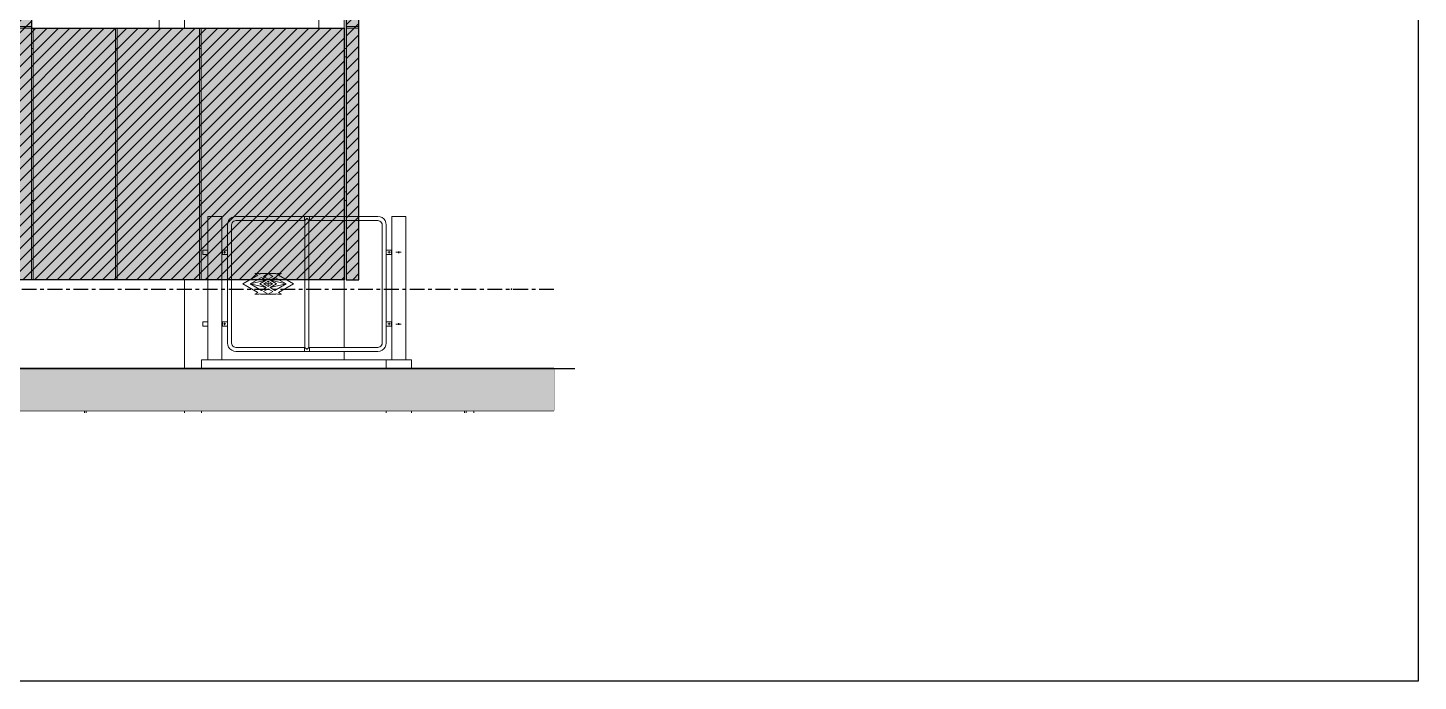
# Model space of a CAD drawing. Header units: millimetres. Extents: x 3774 to 718460, y -768339 to 192544.
# Drawn here: x 453875 to 470336, y -736064 to -728322 of the extents above; entities that cross this region are included whole.
import ezdxf
from ezdxf.xclip import XClip

# ---------------------------------------------------------------- set-up
doc = ezdxf.new("R2010")
doc.units = ezdxf.units.MM
doc.header["$XCLIPFRAME"] = 0
doc.set_wipeout_variables(frame=1)
for name, pattern in [('TA_GL_000.70000', [1.925, 0.7, -0.175, 0.175, -0.175, 0.7]), ('XKITLINE00', [0]), ('XKITLINE02', [4, 2, -2])]:
    doc.linetypes.add(name, pattern=pattern)
for name, color, linetype in [('000 - 0_SYM_DWG_GRIDLINE_MAIN_COLOR_251', 7, 'Continuous'), ('000 - CONCRETE_COL_HATCH_', 7, 'Continuous'), ('DIM', 7, 'Continuous')]:
    doc.layers.add(name, color=color, linetype=linetype)
doc.layers.add('Bolt', color=7, linetype='Continuous', lineweight=0)
doc.layers.add('Part', color=7, linetype='Continuous', lineweight=0)
doc.styles.add('TA', font='', dxfattribs={"height": 4.5})
doc.styles.get('TA').set_extended_font_data('Cordia New')

# ---------------------------------------------------------------- blocks, each defined once
blk = doc.blocks.new('W-1-PP19-ST-ENT2_20260406-084955_STANDARD_PAPER_BLOCK')
at = {"layer": 'DIM', "color": 7}
blk.add_lwpolyline([(775, 0), (0, 0), (0, 443.999987), (775, 443.999987)], close=True, dxfattribs=at)
blk = doc.blocks.new('*A13084190')
at = {"layer": 'Part', "color": 7, "linetype": 'XKITLINE00', "lineweight": 0}
for p, q in [((2331.369501, -167.653462), (2425.769547, -167.653462)), ((2331.369518, -168.988744), (2331.369518, -167.653462)), ((2425.769547, -167.653462), (2425.769547, -168.988744))]:
    blk.add_line(p, q, dxfattribs=at)
blk = doc.blocks.new('*A13094191')
at = {"layer": 'Part', "color": 7, "linetype": 'XKITLINE00', "lineweight": 0}
for p, q in [((2339.279433, -148.853462), (2339.439433, -148.853462)), ((2351.279433, -148.853462), (2351.439433, -148.853462)), ((2375.275963, -148.853462), (2375.435963, -148.853462)), ((2387.275963, -148.853462), (2387.435963, -148.853462)), ((2399.275963, -148.853462), (2399.435963, -148.853462)), ((2411.275963, -148.853462), (2411.439458, -148.853462)), ((2419.231458, -148.853462), (2419.391458, -148.853462)), ((2427.183408, -148.853462), (2427.329517, -148.853462)), ((2328.969526, -167.653462), (2328.969526, -156.373462)), ((2425.769503, -167.653462), (2425.769503, -156.373462)), ((2440.881526, -162.784662), (2440.881526, -156.373459)), ((2440.881526, -163.973462), (2440.881526, -163.173462))]:
    blk.add_line(p, q, dxfattribs=at)
blk = doc.blocks.new('*A13164198')
at = {"layer": 'Part', "color": 7, "linetype": 'XKITLINE00', "lineweight": 0}
for p, q in [((2441.089496, -60.373459), (2441.089496, -32.053459)), ((2441.089496, -32.053459), (2442.289496, -32.053459)), ((2442.289496, -32.053459), (2442.289496, -60.373459)), ((2442.289496, -60.373459), (2441.089496, -60.373459)), ((2441.089496, -84.373459), (2441.089496, -60.533459)), ((2441.089496, -60.533459), (2442.289496, -60.533459)), ((2442.289496, -60.533459), (2442.289496, -84.373459)), ((2442.289496, -84.373459), (2441.089496, -84.373459)), ((2441.089496, -108.373459), (2441.089496, -84.533459)), ((2441.089496, -84.533459), (2442.289496, -84.533459)), ((2442.289496, -84.533459), (2442.289496, -108.373459)), ((2442.289496, -108.373459), (2441.089496, -108.373459)), ((2441.089496, -132.373459), (2441.089496, -108.533459)), ((2441.089496, -108.533459), (2442.289496, -108.533459)), ((2442.289496, -108.533459), (2442.289496, -132.373459)), ((2442.289496, -132.373459), (2441.089496, -132.373459)), ((2441.089496, -150.373462), (2441.089496, -132.533459)), ((2441.089496, -132.533459), (2442.289496, -132.533459)), ((2442.289496, -150.373462), (2442.289496, -132.533459)), ((2441.089496, -156.373459), (2441.089496, -150.762262)), ((2442.289496, -156.373459), (2442.289496, -150.762262)), ((2442.289496, -156.373459), (2441.089496, -156.373459))]:
    blk.add_line(p, q, dxfattribs=at)
blk = doc.blocks.new('*A13194201')
at = {"layer": 'Part', "color": 7, "linetype": 'XKITLINE00', "lineweight": 0}
for p, q in [((2411.275963, -32.053462), (2399.435963, -32.053462)), ((2399.435963, -32.053462), (2399.435963, -60.373462)), ((2411.275963, -32.053462), (2411.275963, -60.373462)), ((2411.275963, -60.373462), (2399.435963, -60.373462)), ((2411.275963, -60.533462), (2399.435963, -60.533462)), ((2399.435963, -60.533462), (2399.435963, -84.373462)), ((2411.275963, -60.533462), (2411.275963, -84.373462)), ((2411.275963, -84.373462), (2399.435963, -84.373462)), ((2411.275963, -84.533462), (2399.435963, -84.533462)), ((2399.435963, -84.533462), (2399.435963, -108.373462)), ((2411.275963, -84.533462), (2411.275963, -108.373462)), ((2411.275963, -108.373462), (2399.435963, -108.373462)), ((2411.275963, -108.533462), (2399.435963, -108.533462)), ((2399.435963, -108.533462), (2399.435963, -132.373462)), ((2411.275963, -108.533462), (2411.275963, -132.373462)), ((2411.275963, -132.373462), (2399.435963, -132.373462)), ((2411.275963, -132.533462), (2399.435963, -132.533462)), ((2399.435963, -132.533462), (2399.435963, -156.373462)), ((2411.275963, -132.533462), (2411.275963, -156.373462)), ((2411.275963, -156.373462), (2399.435963, -156.373462))]:
    blk.add_line(p, q, dxfattribs=at)
blk = doc.blocks.new('*A17024584')
at = {"layer": 'Part', "color": 7, "linetype": 'XKITLINE00', "lineweight": 0}
for p, q in [((2441.089231, -134.533462), (2441.089236, -134.533462)), ((2441.089231, -136.133462), (2441.089236, -134.533462)), ((2441.089236, -134.533462), (2441.089496, -134.533462)), ((2441.089226, -136.133462), (2441.089231, -136.133462)), ((2441.089231, -136.133462), (2441.089496, -136.133462))]:
    blk.add_line(p, q, dxfattribs=at)
blk = doc.blocks.new('*A17034585')
at = {"layer": 'Part', "color": 7, "linetype": 'XKITLINE00', "lineweight": 0}
for p, q in [((2440.889455, -134.453462), (2441.089234, -134.453462)), ((2440.889517, -135.253462), (2441.089234, -135.253462)), ((2441.089234, -134.533462), (2441.089234, -134.453462))]:
    blk.add_line(p, q, dxfattribs=at)
blk = doc.blocks.new('*A17044586')
at = {"layer": 'Part', "color": 7, "linetype": 'XKITLINE00', "lineweight": 0}
for p, q in [((2440.889517, -132.533459), (2427.32951, -132.533459)), ((2427.329517, -156.373459), (2427.329517, -132.533459)), ((2440.889517, -132.533459), (2440.88951, -132.533459)), ((2440.889517, -150.373462), (2440.889517, -132.533459)), ((2440.889517, -156.373459), (2440.889517, -150.762262)), ((2427.97205, -156.373459), (2427.32951, -156.373459)), ((2429.29365, -156.373459), (2429.832835, -156.373459)), ((2430.221635, -156.373459), (2431.979025, -156.373459)), ((2432.690737, -156.373459), (2433.429071, -156.373459)), ((2433.951027, -156.373459), (2434.689358, -156.373459)), ((2435.401071, -156.373459), (2437.15845, -156.373459)), ((2437.54725, -156.373459), (2440.889517, -156.373459)), ((2440.88951, -156.373459), (2440.889517, -156.373459))]:
    blk.add_line(p, q, dxfattribs=at)
blk = doc.blocks.new('*A17054587')
at = {"layer": 'Part', "color": 7, "linetype": 'XKITLINE00', "lineweight": 0}
for p, q in [((2427.183458, -132.533462), (2419.391408, -132.533462)), ((2419.391458, -156.373462), (2419.391458, -132.533462)), ((2427.183408, -132.533462), (2427.183458, -132.533462)), ((2427.183458, -132.533462), (2427.183458, -156.373462)), ((2427.183458, -156.373462), (2419.391408, -156.373462)), ((2427.183408, -156.373462), (2427.183458, -156.373462))]:
    blk.add_line(p, q, dxfattribs=at)
blk = doc.blocks.new('*A17064588')
at = {"layer": 'Part', "color": 7, "linetype": 'XKITLINE00', "lineweight": 0}
for p, q in [((2419.231458, -132.533462), (2411.439408, -132.533462)), ((2411.439458, -156.373462), (2411.439458, -132.533462)), ((2419.231408, -132.533462), (2419.231458, -132.533462)), ((2419.231458, -132.533462), (2419.231458, -156.373462)), ((2419.231458, -156.373462), (2411.439408, -156.373462)), ((2419.231408, -156.373462), (2419.231458, -156.373462))]:
    blk.add_line(p, q, dxfattribs=at)
blk = doc.blocks.new('*A17134595')
at = {"layer": 'Part', "color": 7, "linetype": 'XKITLINE00', "lineweight": 0}
for p, q in [((2423.369525, -132.533462), (2423.369525, -124.453462)), ((2423.369525, -124.453462), (2425.769525, -124.453462)), ((2425.769525, -132.533462), (2425.769525, -124.453462))]:
    blk.add_line(p, q, dxfattribs=at)
blk = doc.blocks.new('*A17184600')
at = {"layer": 'Part', "color": 7, "linetype": 'XKITLINE00', "lineweight": 0}
for p, q in [((2411.275963, -130.453462), (2423.369549, -130.453462)), ((2423.369549, -132.533462), (2423.369549, -130.453462)), ((2410.569525, -132.533462), (2410.569525, -132.373462)), ((2411.275963, -134.453462), (2411.439458, -134.453462)), ((2419.231458, -134.453462), (2419.391458, -134.453462))]:
    blk.add_line(p, q, dxfattribs=at)
blk = doc.blocks.new('*A17574639')
at = {"layer": 'Part', "color": 7, "linetype": 'XKITLINE00', "lineweight": 0}
for p, q in [((2415.169525, -168.277462), (2415.169525, -168.053462)), ((2415.169525, -168.053462), (2417.569525, -168.053462)), ((2416.305525, -168.277462), (2415.169525, -168.277462)), ((2416.305525, -168.988744), (2416.305525, -168.277462)), ((2416.433525, -168.277462), (2417.569525, -168.277462)), ((2416.433525, -168.988744), (2416.433525, -168.277462)), ((2417.569525, -168.053462), (2417.569525, -168.277462))]:
    blk.add_line(p, q, dxfattribs=at)
blk = doc.blocks.new('*A17734655')
at = {"layer": 'Part', "color": 7, "linetype": 'XKITLINE00', "lineweight": 0}
for p, q in [((2452.425525, -165.077462), (2452.297525, -165.077462)), ((2452.297525, -165.077462), (2452.297525, -168.988744)), ((2452.425525, -168.988744), (2452.425525, -165.077462))]:
    blk.add_line(p, q, dxfattribs=at)
blk = doc.blocks.new('*A17744656')
at = {"layer": 'Part', "color": 7, "linetype": 'XKITLINE00', "lineweight": 0}
for p, q in [((2447.272871, -163.973462), (2444.872871, -163.973462)), ((2444.872871, -163.973462), (2444.872871, -168.988744)), ((2447.272871, -168.988744), (2447.272871, -163.973462))]:
    blk.add_line(p, q, dxfattribs=at)
blk = doc.blocks.new('*A17754657')
at = {"layer": 'Part', "color": 7, "linetype": 'XKITLINE00', "lineweight": 0}
for p, q in [((2425.769503, -164.853462), (2427.369547, -164.853462)), ((2425.769503, -165.077462), (2427.369547, -165.077462)), ((2447.272871, -164.853462), (2453.169503, -164.853462)), ((2447.272871, -165.077462), (2453.169503, -165.077462)), ((2453.169503, -164.853462), (2453.169503, -168.988744))]:
    blk.add_line(p, q, dxfattribs=at)
blk = doc.blocks.new('*A17764658')
at = {"layer": 'Part', "color": 7, "linetype": 'XKITLINE00', "lineweight": 0}
for p, q in [((2427.369547, -163.973462), (2444.872871, -163.973462)), ((2427.369547, -168.988744), (2427.369547, -163.973462)), ((2444.872871, -163.973462), (2444.872871, -168.988744))]:
    blk.add_line(p, q, dxfattribs=at)
blk = doc.blocks.new('*A17774659')
at = {"layer": 'Part', "color": 7, "linetype": 'XKITLINE00', "lineweight": 0}
for p, q in [((2445.408852, -153.573462), (2445.408852, -150.373462)), ((2445.408852, -150.373462), (2445.41205, -150.373462)), ((2445.408852, -160.373462), (2445.408852, -153.973462)), ((2445.408852, -163.973462), (2445.408852, -160.773462))]:
    blk.add_line(p, q, dxfattribs=at)
blk = doc.blocks.new('*A17784660')
at = {"layer": 'Part', "color": 7, "linetype": 'XKITLINE00', "lineweight": 0}
for p, q in [((2441.089231, -147.173462), (2441.089226, -147.173462)), ((2441.089496, -147.173462), (2441.089231, -147.173462)), ((2441.089236, -148.773462), (2441.089231, -147.173462)), ((2441.089236, -148.773462), (2441.089231, -148.773462)), ((2441.089496, -148.773462), (2441.089236, -148.773462))]:
    blk.add_line(p, q, dxfattribs=at)
blk = doc.blocks.new('*A17794661')
at = {"layer": 'Part', "color": 7, "linetype": 'XKITLINE00', "lineweight": 0}
for p, q in [((2440.889517, -148.053462), (2441.089234, -148.053462)), ((2441.089234, -148.773462), (2441.089234, -148.853462)), ((2441.089234, -148.853462), (2440.889455, -148.853462))]:
    blk.add_line(p, q, dxfattribs=at)
blk = doc.blocks.new('*A17804662')
at = {"layer": 'Part', "color": 7, "linetype": 'XKITLINE00', "lineweight": 0}
for p, q in [((2445.41205, -163.973462), (2445.41205, -150.373462)), ((2445.41205, -150.373462), (2446.73365, -150.373462)), ((2446.73365, -163.973462), (2446.73365, -150.373462))]:
    blk.add_line(p, q, dxfattribs=at)
blk = doc.blocks.new('*A17814663')
at = {"layer": 'Part', "color": 7, "linetype": 'XKITLINE00', "lineweight": 0}
for p, q in [((2437.59285, -150.373462), (2444.072935, -150.373462)), ((2437.59285, -150.373462), (2437.59285, -150.762262)), ((2437.59285, -150.762262), (2444.072935, -150.762262)), ((2444.072935, -150.373462), (2444.27999, -150.400721)), ((2444.072935, -150.762262), (2444.179361, -150.776273)), ((2444.179361, -150.776273), (2444.278535, -150.817352)), ((2444.278535, -150.817352), (2444.363697, -150.8827)), ((2444.27999, -150.400721), (2444.472935, -150.480642)), ((2444.429045, -150.967862), (2444.363697, -150.8827)), ((2444.470124, -151.067036), (2444.429045, -150.967862)), ((2444.470124, -151.067036), (2444.484135, -151.173462)), ((2444.472935, -150.480642), (2444.63862, -150.607777)), ((2444.484135, -151.173462), (2444.484135, -162.373462)), ((2444.765755, -150.773462), (2444.63862, -150.607777)), ((2444.845676, -150.966407), (2444.765755, -150.773462)), ((2444.872935, -151.173462), (2444.845676, -150.966407)), ((2444.872935, -153.573462), (2444.872935, -151.173462)), ((2444.872935, -160.373462), (2444.872935, -153.973462)), ((2444.872935, -162.373462), (2444.872935, -160.773462)), ((2444.072935, -162.784662), (2437.59285, -162.784662)), ((2437.59285, -163.173462), (2437.59285, -162.784662)), ((2437.59285, -163.173462), (2444.072935, -163.173462)), ((2444.179361, -162.770651), (2444.072935, -162.784662)), ((2444.072935, -163.173462), (2444.27999, -163.146203)), ((2444.179361, -162.770651), (2444.278535, -162.729572)), ((2444.278535, -162.729572), (2444.363697, -162.664224)), ((2444.27999, -163.146203), (2444.472935, -163.066282)), ((2444.363697, -162.664224), (2444.429045, -162.579062)), ((2444.429045, -162.579062), (2444.470124, -162.479889)), ((2444.470124, -162.479889), (2444.484135, -162.373462)), ((2444.472935, -163.066282), (2444.63862, -162.939148)), ((2444.63862, -162.939148), (2444.765755, -162.773462)), ((2444.845676, -162.580517), (2444.765755, -162.773462)), ((2444.872935, -162.373462), (2444.845676, -162.580517))]:
    blk.add_line(p, q, dxfattribs=at)
blk = doc.blocks.new('*A17824664')
at = {"layer": 'Part', "color": 7, "linetype": 'XKITLINE00', "lineweight": 0}
for p, q in [((2437.335879, -150.584833), (2437.15845, -150.762262)), ((2437.15845, -162.784662), (2437.15845, -150.762262)), ((2437.341954, -150.580419), (2437.335879, -150.584833)), ((2437.349096, -150.578099), (2437.341954, -150.580419)), ((2437.35285, -150.578099), (2437.349096, -150.578099)), ((2437.356604, -150.578099), (2437.35285, -150.578099)), ((2437.363746, -150.580419), (2437.356604, -150.578099)), ((2437.36982, -150.584833), (2437.363746, -150.580419)), ((2437.36982, -150.584833), (2437.54725, -150.762262)), ((2437.54725, -162.784662), (2437.54725, -150.762262)), ((2437.335879, -162.962092), (2437.15845, -162.784662)), ((2437.335879, -162.962092), (2437.341954, -162.966505)), ((2437.341954, -162.966505), (2437.349096, -162.968826)), ((2437.349096, -162.968826), (2437.35285, -162.968826)), ((2437.35285, -162.968826), (2437.356604, -162.968826)), ((2437.356604, -162.968826), (2437.363746, -162.966505)), ((2437.363746, -162.966505), (2437.36982, -162.962092)), ((2437.54725, -162.784662), (2437.36982, -162.962092))]:
    blk.add_line(p, q, dxfattribs=at)
blk = doc.blocks.new('*A17834665')
at = {"layer": 'Part', "color": 7, "linetype": 'XKITLINE00', "lineweight": 0}
for p, q in [((2429.832835, -151.173462), (2429.860094, -150.966407)), ((2429.832835, -153.573462), (2429.832835, -151.173462)), ((2429.860094, -150.966407), (2429.940014, -150.773462)), ((2429.940014, -150.773462), (2430.067149, -150.607777)), ((2430.067149, -150.607777), (2430.232835, -150.480642)), ((2430.235646, -151.067036), (2430.221635, -151.173462)), ((2430.221635, -151.173462), (2430.221635, -162.373462)), ((2430.42578, -150.400721), (2430.232835, -150.480642)), ((2430.235646, -151.067036), (2430.276725, -150.967862)), ((2430.276725, -150.967862), (2430.342072, -150.8827)), ((2430.342072, -150.8827), (2430.427235, -150.817352)), ((2430.632835, -150.373462), (2430.42578, -150.400721)), ((2430.427235, -150.817352), (2430.526408, -150.776273)), ((2430.526408, -150.776273), (2430.632835, -150.762262)), ((2430.632835, -150.373462), (2437.11292, -150.373462)), ((2430.632835, -150.762262), (2437.11292, -150.762262)), ((2437.11292, -150.373462), (2437.11292, -150.762262)), ((2429.832835, -160.373462), (2429.832835, -153.973462)), ((2429.832835, -162.373462), (2429.832835, -160.773462)), ((2429.832835, -162.373462), (2429.860094, -162.580517)), ((2429.860094, -162.580517), (2429.940014, -162.773462)), ((2430.067149, -162.939148), (2429.940014, -162.773462)), ((2430.067149, -162.939148), (2430.232835, -163.066282)), ((2430.235646, -162.479889), (2430.221635, -162.373462)), ((2430.232835, -163.066282), (2430.42578, -163.146203)), ((2430.276725, -162.579062), (2430.235646, -162.479889)), ((2430.342072, -162.664224), (2430.276725, -162.579062)), ((2430.342072, -162.664224), (2430.427235, -162.729572)), ((2430.42578, -163.146203), (2430.632835, -163.173462)), ((2430.427235, -162.729572), (2430.526408, -162.770651)), ((2430.526408, -162.770651), (2430.632835, -162.784662)), ((2430.632835, -162.784662), (2437.11292, -162.784662)), ((2430.632835, -163.173462), (2437.11292, -163.173462)), ((2437.11292, -163.173462), (2437.11292, -162.784662))]:
    blk.add_line(p, q, dxfattribs=at)
blk = doc.blocks.new('*A17844666')
at = {"layer": 'Part', "color": 7, "linetype": 'XKITLINE00', "lineweight": 0}
for p, q in [((2445.352935, -160.373462), (2445.40924, -160.373462)), ((2445.40924, -160.373462), (2445.40924, -160.773462)), ((2445.352935, -160.773462), (2445.40924, -160.773462))]:
    blk.add_line(p, q, dxfattribs=at)
blk = doc.blocks.new('*A17854667')
at = {"layer": 'Part', "color": 7, "linetype": 'XKITLINE00', "lineweight": 0}
for p, q in [((2444.872935, -160.373462), (2444.872935, -160.773462)), ((2444.872935, -160.373462), (2445.352935, -160.373462)), ((2445.352935, -160.373462), (2445.352935, -160.773462)), ((2444.872935, -160.773462), (2445.352935, -160.773462))]:
    blk.add_line(p, q, dxfattribs=at)
blk = doc.blocks.new('*A17864668')
at = {"layer": 'Part', "color": 7, "linetype": 'XKITLINE00', "lineweight": 0}
for p, q in [((2437.11285, -162.784662), (2437.15845, -162.784662)), ((2437.11285, -162.784662), (2437.11285, -163.173462)), ((2437.11285, -163.173462), (2437.59285, -163.173462)), ((2437.335879, -162.962092), (2437.15845, -162.784662)), ((2437.369821, -162.962092), (2437.54725, -162.784662)), ((2437.54725, -162.784662), (2437.59285, -162.784662)), ((2437.59285, -162.784662), (2437.59285, -163.173462))]:
    blk.add_line(p, q, dxfattribs=at)
blk = doc.blocks.new('*A17874669')
at = {"layer": 'Part', "color": 7, "linetype": 'XKITLINE00', "lineweight": 0}
for p, q in [((2445.352935, -153.573462), (2445.40924, -153.573462)), ((2445.352935, -153.973462), (2445.40924, -153.973462)), ((2445.40924, -153.573462), (2445.40924, -153.973462))]:
    blk.add_line(p, q, dxfattribs=at)
blk = doc.blocks.new('*A17884670')
at = {"layer": 'Part', "color": 7, "linetype": 'XKITLINE00', "lineweight": 0}
for p, q in [((2444.872935, -153.573462), (2444.872935, -153.973462)), ((2444.872935, -153.573462), (2445.352935, -153.573462)), ((2444.872935, -153.973462), (2445.352935, -153.973462)), ((2445.352935, -153.573462), (2445.352935, -153.973462))]:
    blk.add_line(p, q, dxfattribs=at)
blk = doc.blocks.new('*A17894671')
at = {"layer": 'Part', "color": 7, "linetype": 'XKITLINE00', "lineweight": 0}
for p, q in [((2432.703029, -155.953119), (2431.29005, -156.773462)), ((2431.994533, -156.773462), (2433.061309, -156.160547)), ((2431.994533, -156.773462), (2433.512927, -156.422006)), ((2432.791579, -155.799295), (2432.437339, -155.799295)), ((2432.437339, -155.799295), (2432.703029, -155.953119)), ((2432.879901, -155.850427), (2432.791579, -155.799295)), ((2432.967971, -155.799295), (2432.879901, -155.850427)), ((2433.512927, -156.422006), (2432.90586, -156.773462)), ((2434.412124, -155.799295), (2432.967971, -155.799295)), ((2433.061309, -156.160547), (2433.512927, -156.422006)), ((2433.239104, -156.05839), (2433.690047, -155.799295)), ((2433.690047, -156.31946), (2433.239104, -156.05839)), ((2433.260101, -156.773462), (2433.690047, -156.524546)), ((2433.690047, -155.799295), (2434.14099, -156.05839)), ((2434.14099, -156.05839), (2433.690047, -156.31946)), ((2433.690047, -157.022379), (2433.690047, -156.524546)), ((2433.690047, -156.524546), (2434.119994, -156.773462)), ((2433.867171, -156.422006), (2434.318786, -156.160547)), ((2433.867171, -156.422006), (2435.385562, -156.773462)), ((2434.474239, -156.773462), (2433.867171, -156.422006)), ((2434.318786, -156.160547), (2435.385562, -156.773462)), ((2434.500194, -155.850427), (2434.412124, -155.799295)), ((2434.588515, -155.799295), (2434.500194, -155.850427)), ((2434.588515, -155.799295), (2434.94276, -155.799295)), ((2434.677066, -155.953119), (2434.94276, -155.799295)), ((2436.090049, -156.773462), (2434.677066, -155.953119)), ((2431.29005, -156.773462), (2432.703029, -157.593813)), ((2433.512927, -157.124925), (2431.994533, -156.773462)), ((2433.061307, -157.386388), (2431.994533, -156.773462)), ((2432.437339, -157.747637), (2432.703029, -157.593813)), ((2432.437339, -157.747637), (2432.791579, -157.747637)), ((2432.791579, -157.747637), (2432.879901, -157.696504)), ((2432.879901, -157.696504), (2432.967971, -157.747637)), ((2432.90586, -156.773462), (2433.512927, -157.124925)), ((2432.967971, -157.747637), (2434.411395, -157.747637)), ((2433.512927, -157.124925), (2433.061307, -157.386388)), ((2433.239104, -157.488542), (2433.690047, -157.227472)), ((2433.690047, -157.747637), (2433.239104, -157.488542)), ((2433.260101, -156.773462), (2434.119994, -156.773462)), ((2433.690047, -157.022379), (2433.260101, -156.773462)), ((2434.119994, -156.773462), (2433.690047, -157.022379)), ((2433.690047, -157.227472), (2434.14099, -157.488542)), ((2434.14099, -157.488542), (2433.690047, -157.747637)), ((2435.385562, -156.773462), (2433.867171, -157.124925)), ((2433.867171, -157.124925), (2434.474239, -156.773462)), ((2434.318786, -157.386385), (2433.867171, -157.124925)), ((2435.385562, -156.773462), (2434.318786, -157.386385)), ((2434.411395, -157.747637), (2434.49985, -157.696298)), ((2434.49985, -157.696298), (2434.588515, -157.747637)), ((2434.588515, -157.747637), (2434.94276, -157.747637)), ((2434.677066, -157.593813), (2436.090049, -156.773462)), ((2434.94276, -157.747637), (2434.677066, -157.593813))]:
    blk.add_line(p, q, dxfattribs=at)
blk = doc.blocks.new('*A17904672')
at = {"layer": 'Part', "color": 7, "linetype": 'XKITLINE00', "lineweight": 0}
for p, q in [((2437.11285, -150.373462), (2437.59285, -150.373462)), ((2437.11285, -150.373462), (2437.11285, -150.762262)), ((2437.11285, -150.762262), (2437.15845, -150.762262)), ((2437.335879, -150.584833), (2437.15845, -150.762262)), ((2437.369821, -150.584833), (2437.54725, -150.762262)), ((2437.54725, -150.762262), (2437.59285, -150.762262)), ((2437.59285, -150.373462), (2437.59285, -150.762262))]:
    blk.add_line(p, q, dxfattribs=at)
blk = doc.blocks.new('*A17914673')
at = {"layer": 'Part', "color": 7, "linetype": 'XKITLINE00', "lineweight": 0}
for p, q in [((2427.97205, -163.973462), (2427.97205, -150.373462)), ((2427.97205, -150.373462), (2429.29365, -150.373462)), ((2429.29365, -160.373462), (2429.29365, -150.373462)), ((2429.29365, -163.973462), (2429.29365, -160.773462))]:
    blk.add_line(p, q, dxfattribs=at)
blk = doc.blocks.new('*A17924674')
at = {"layer": 'Part', "color": 7, "linetype": 'XKITLINE00', "lineweight": 0}
for p, q in [((2429.352853, -153.573462), (2429.352853, -153.973462)), ((2429.352853, -153.573462), (2429.832853, -153.573462)), ((2429.352853, -153.973462), (2429.832853, -153.973462)), ((2429.832853, -153.573462), (2429.832853, -153.973462))]:
    blk.add_line(p, q, dxfattribs=at)
blk = doc.blocks.new('*A17934675')
at = {"layer": 'Part', "color": 7, "linetype": 'XKITLINE00', "lineweight": 0}
for p, q in [((2429.352853, -160.373462), (2429.352853, -160.773462)), ((2429.352853, -160.373462), (2429.832853, -160.373462)), ((2429.832853, -160.373462), (2429.832853, -160.773462)), ((2429.352853, -160.773462), (2429.832853, -160.773462))]:
    blk.add_line(p, q, dxfattribs=at)
blk = doc.blocks.new('*A17944676')
at = {"layer": 'Part', "color": 7, "linetype": 'XKITLINE00', "lineweight": 0}
for p, q in [((2427.489116, -153.973462), (2427.489116, -153.573462)), ((2427.489242, -153.973462), (2427.489242, -153.573462)), ((2427.489242, -153.573462), (2427.96924, -153.573462)), ((2427.489242, -153.973462), (2427.96924, -153.973462)), ((2427.96924, -153.573462), (2427.96924, -153.973462))]:
    blk.add_line(p, q, dxfattribs=at)
blk = doc.blocks.new('*A17954677')
at = {"layer": 'Part', "color": 7, "linetype": 'XKITLINE00', "lineweight": 0}
for p, q in [((2427.489116, -160.773462), (2427.489116, -160.373462)), ((2427.489242, -160.773462), (2427.489242, -160.373462)), ((2427.489242, -160.373462), (2427.96924, -160.373462)), ((2427.96924, -160.373462), (2427.96924, -160.773462)), ((2427.489242, -160.773462), (2427.96924, -160.773462))]:
    blk.add_line(p, q, dxfattribs=at)
blk = doc.blocks.new('*A17964678')
at = {"layer": 'Part', "color": 7, "linetype": 'XKITLINE00', "lineweight": 0}
for p, q in [((2429.352853, -160.373462), (2429.293715, -160.373462)), ((2429.293715, -160.373462), (2429.293715, -160.773462)), ((2429.293715, -160.773462), (2429.352853, -160.773462))]:
    blk.add_line(p, q, dxfattribs=at)
blk = doc.blocks.new('*A17974679')
at = {"layer": 'Part', "color": 7, "linetype": 'XKITLINE00', "lineweight": 0}
for p, q in [((2429.293776, -153.573462), (2429.293776, -153.973462)), ((2429.293776, -153.573462), (2429.352853, -153.573462)), ((2429.293776, -153.973462), (2429.352853, -153.973462))]:
    blk.add_line(p, q, dxfattribs=at)
blk = doc.blocks.new('*A17984680')
at = {"layer": 'Bolt', "color": 7, "linetype": 'XKITLINE02', "lineweight": 0}
for p, q in [((2445.934292, -160.573462), (2446.277652, -160.573462)), ((2445.997652, -160.517462), (2446.045652, -160.517462)), ((2445.997652, -160.629462), (2446.045652, -160.629462)), ((2446.045652, -160.517462), (2446.093652, -160.517462)), ((2446.045652, -160.629462), (2446.093652, -160.629462))]:
    blk.add_line(p, q, dxfattribs=at)
blk = doc.blocks.new('*A17994681')
at = {"layer": 'Bolt', "color": 7, "linetype": 'XKITLINE02', "lineweight": 0}
for p, q in [((2445.934292, -153.773462), (2446.277652, -153.773462)), ((2445.997652, -153.717462), (2446.045652, -153.717462)), ((2445.997652, -153.829462), (2446.045652, -153.829462)), ((2446.045652, -153.717462), (2446.093652, -153.717462)), ((2446.045652, -153.829462), (2446.093652, -153.829462))]:
    blk.add_line(p, q, dxfattribs=at)
blk = doc.blocks.new('*A18004682')
at = {"layer": 'Bolt', "color": 7, "linetype": 'XKITLINE02', "lineweight": 0}
for p, q in [((2446.157012, -153.773462), (2445.813652, -153.773462)), ((2446.045652, -153.717462), (2445.997652, -153.717462)), ((2446.045652, -153.829462), (2445.997652, -153.829462)), ((2446.093652, -153.717462), (2446.045652, -153.717462)), ((2446.093652, -153.829462), (2446.045652, -153.829462))]:
    blk.add_line(p, q, dxfattribs=at)
blk = doc.blocks.new('*A18014683')
at = {"layer": 'Bolt', "color": 7, "linetype": 'XKITLINE02', "lineweight": 0}
for p, q in [((2446.158621, -160.573462), (2445.815261, -160.573462)), ((2446.045652, -160.517462), (2445.997652, -160.517462)), ((2446.045652, -160.629462), (2445.997652, -160.629462)), ((2446.093652, -160.517462), (2446.045652, -160.517462)), ((2446.093652, -160.629462), (2446.045652, -160.629462))]:
    blk.add_line(p, q, dxfattribs=at)
blk = doc.blocks.new('*A18024684')
at = {"layer": 'Bolt'}
blk.add_hatch(color=7, dxfattribs=at).paths.add_polyline_path([(2445.16, -160.52), (2445.17, -160.52), (2445.18, -160.53), (2445.18, -160.53), (2445.19, -160.54), (2445.2, -160.55), (2445.2, -160.56), (2445.2, -160.57), (2445.2, -160.58), (2445.2, -160.59), (2445.19, -160.6), (2445.18, -160.61), (2445.18, -160.62), (2445.17, -160.63), (2445.16, -160.63), (2445.14, -160.63), (2445.13, -160.63), (2445.12, -160.63), (2445.11, -160.62), (2445.11, -160.61), (2445.1, -160.6), (2445.09, -160.59), (2445.09, -160.58), (2445.09, -160.57), (2445.09, -160.56), (2445.09, -160.55), (2445.1, -160.54), (2445.11, -160.53), (2445.11, -160.53), (2445.12, -160.52), (2445.13, -160.52), (2445.14, -160.52)], flags=17)
at = {"layer": 'Bolt', "color": 7, "linetype": 'XKITLINE00', "lineweight": 0}
for p, q in [((2445.03, -160.57), (2445.26, -160.57)), ((2445.14, -160.46), (2445.14, -160.69))]:
    blk.add_line(p, q, dxfattribs=at)
blk = doc.blocks.new('*A18034685')
at = {"layer": 'Bolt', "color": 7, "linetype": 'XKITLINE02', "lineweight": 0}
for p, q in [((2446.160231, -160.573462), (2445.816871, -160.573462)), ((2446.045653, -160.517462), (2445.997653, -160.517462)), ((2446.045653, -160.629462), (2445.997653, -160.629462)), ((2446.096871, -160.517462), (2446.048871, -160.517462)), ((2446.096871, -160.629462), (2446.048871, -160.629462))]:
    blk.add_line(p, q, dxfattribs=at)
blk = doc.blocks.new('*A18044686')
at = {"layer": 'Bolt', "color": 7, "linetype": 'XKITLINE02', "lineweight": 0}
for p, q in [((2446.133013, -160.573462), (2445.789653, -160.573462)), ((2446.096871, -160.517462), (2446.048871, -160.517462)), ((2446.096871, -160.629462), (2446.048871, -160.629462))]:
    blk.add_line(p, q, dxfattribs=at)
blk = doc.blocks.new('*A18054687')
at = {"layer": 'Bolt'}
blk.add_hatch(color=7, dxfattribs=at).paths.add_polyline_path([(2445.16, -153.72), (2445.17, -153.72), (2445.18, -153.73), (2445.18, -153.73), (2445.19, -153.74), (2445.2, -153.75), (2445.2, -153.76), (2445.2, -153.77), (2445.2, -153.78), (2445.2, -153.79), (2445.19, -153.8), (2445.18, -153.81), (2445.18, -153.82), (2445.17, -153.83), (2445.16, -153.83), (2445.14, -153.83), (2445.13, -153.83), (2445.12, -153.83), (2445.11, -153.82), (2445.11, -153.81), (2445.1, -153.8), (2445.09, -153.79), (2445.09, -153.78), (2445.09, -153.77), (2445.09, -153.76), (2445.09, -153.75), (2445.1, -153.74), (2445.11, -153.73), (2445.11, -153.73), (2445.12, -153.72), (2445.13, -153.72), (2445.14, -153.72)], flags=17)
at = {"layer": 'Bolt', "color": 7, "linetype": 'XKITLINE00', "lineweight": 0}
for p, q in [((2445.03, -153.77), (2445.26, -153.77)), ((2445.14, -153.66), (2445.14, -153.89))]:
    blk.add_line(p, q, dxfattribs=at)
blk = doc.blocks.new('*A18064688')
at = {"layer": 'Bolt', "color": 7, "linetype": 'XKITLINE02', "lineweight": 0}
for p, q in [((2446.133013, -153.773462), (2445.789653, -153.773462)), ((2446.093653, -153.717462), (2446.045653, -153.717462)), ((2446.093653, -153.829462), (2446.045653, -153.829462))]:
    blk.add_line(p, q, dxfattribs=at)
blk = doc.blocks.new('*A18074689')
at = {"layer": 'Bolt', "color": 7, "linetype": 'XKITLINE02', "lineweight": 0}
for p, q in [((2446.157013, -153.773462), (2445.813653, -153.773462)), ((2446.045653, -153.717462), (2445.997653, -153.717462)), ((2446.045653, -153.829462), (2445.997653, -153.829462)), ((2446.093653, -153.717462), (2446.045653, -153.717462)), ((2446.093653, -153.829462), (2446.045653, -153.829462))]:
    blk.add_line(p, q, dxfattribs=at)
blk = doc.blocks.new('*A18084690')
at = {"layer": 'Bolt'}
blk.add_hatch(color=7, dxfattribs=at).paths.add_polyline_path([(2429.55, -153.83), (2429.54, -153.83), (2429.53, -153.82), (2429.52, -153.81), (2429.51, -153.8), (2429.51, -153.79), (2429.51, -153.78), (2429.5, -153.77), (2429.51, -153.76), (2429.51, -153.75), (2429.51, -153.74), (2429.52, -153.73), (2429.53, -153.73), (2429.54, -153.72), (2429.55, -153.72), (2429.56, -153.72), (2429.57, -153.72), (2429.58, -153.72), (2429.59, -153.73), (2429.6, -153.73), (2429.61, -153.74), (2429.61, -153.75), (2429.62, -153.76), (2429.62, -153.77), (2429.62, -153.78), (2429.61, -153.79), (2429.61, -153.8), (2429.6, -153.81), (2429.59, -153.82), (2429.58, -153.83), (2429.57, -153.83), (2429.56, -153.83)], flags=17)
at = {"layer": 'Bolt', "color": 7, "linetype": 'XKITLINE00', "lineweight": 0}
for p, q in [((2429.67, -153.77), (2429.45, -153.77)), ((2429.56, -153.66), (2429.56, -153.89))]:
    blk.add_line(p, q, dxfattribs=at)
blk = doc.blocks.new('*A18094691')
at = {"layer": 'Bolt'}
blk.add_hatch(color=7, dxfattribs=at).paths.add_polyline_path([(2429.55, -160.63), (2429.54, -160.63), (2429.53, -160.62), (2429.52, -160.61), (2429.51, -160.6), (2429.51, -160.59), (2429.51, -160.58), (2429.5, -160.57), (2429.51, -160.56), (2429.51, -160.55), (2429.51, -160.54), (2429.52, -160.53), (2429.53, -160.53), (2429.54, -160.52), (2429.55, -160.52), (2429.56, -160.52), (2429.57, -160.52), (2429.58, -160.52), (2429.59, -160.53), (2429.6, -160.53), (2429.61, -160.54), (2429.61, -160.55), (2429.62, -160.56), (2429.62, -160.57), (2429.62, -160.58), (2429.61, -160.59), (2429.61, -160.6), (2429.6, -160.61), (2429.59, -160.62), (2429.58, -160.63), (2429.57, -160.63), (2429.56, -160.63)], flags=17)
at = {"layer": 'Bolt', "color": 7, "linetype": 'XKITLINE00', "lineweight": 0}
for p, q in [((2429.67, -160.57), (2429.45, -160.57)), ((2429.56, -160.46), (2429.56, -160.69))]:
    blk.add_line(p, q, dxfattribs=at)
blk = doc.blocks.new('*A18234705')
at = {"layer": 'Part', "color": 7, "linetype": 'XKITLINE00', "lineweight": 0}
for p, q in [((2438.489525, -132.533459), (2438.489525, -124.453462)), ((2438.489525, -124.453462), (2440.889525, -124.453462)), ((2440.889525, -132.533459), (2440.889525, -124.453462))]:
    blk.add_line(p, q, dxfattribs=at)
blk = doc.blocks.new('*A18244706')
at = {"layer": 'Part', "color": 7, "linetype": 'XKITLINE00', "lineweight": 0}
for p, q in [((2425.769536, -130.453462), (2438.489531, -130.453462)), ((2438.489525, -130.453462), (2438.489531, -130.453462)), ((2438.489531, -130.453462), (2438.489531, -132.533459)), ((2427.183408, -134.453462), (2427.329517, -134.453462))]:
    blk.add_line(p, q, dxfattribs=at)
blk = doc.blocks.new('W-1-PP19-SE-ENT3_20260407-111149_PP19_ENT3_SE_ELE3')
at = {"color": 7, "lineweight": 0, "xscale": 125, "yscale": 125, "zscale": 125}
for name in ['*A13194201', '*A13164198', '*A17134595', '*A18234705', '*A17184600', '*A18244706', '*A17064588', '*A17054587', '*A17044586', '*A17034585', '*A17024584', '*A17784660', '*A17794661', '*A13094191', '*A17914673', '*A17834665', '*A17904672', '*A17824664', '*A17814663', '*A17774659', '*A17804662', '*A17944676', '*A17974679', '*A17924674', '*A18084690', '*A17884670', '*A18054687', '*A17874669', '*A18064688', '*A18004682', '*A18074689', '*A17994681', '*A17894671', '*A17954677', '*A17964678', '*A17934675', '*A17854667', '*A17844666', '*A18094691', '*A18024684', '*A18044686', '*A18014683', '*A18034685', '*A17984680', '*A17864668', '*A17764658', '*A17744656', '*A17754657', '*A17734655', '*A13084190', '*A17574639']:
    blk.add_blockref(name, (-296446.190625, 122106.68275), dxfattribs=at)
blk = doc.blocks.new('A$Cc95a8f7c')
at = {"layer": '000 - CONCRETE_COL_HATCH_', "transparency": 33554585}
h = blk.add_hatch(dxfattribs=at)
h.set_pattern_fill('AR-CONC', scale=2.5)
h.paths.add_polyline_path([(-9706.691625, -12559.999625), (-14206.257875, -12559.999625), (-14206.257875, -15540), (-24.997375, -15540), (-24.997375, -12559.999625), (-3726.691625, -12559.999625), (-3726.691625, 300), (-9706.691625, 300)])
h = blk.add_hatch(dxfattribs=at)
h.set_pattern_fill('ANSI31', scale=30)
h.paths.add_polyline_path([(-3726.691625, -12559.999625), (-24.997375, -12559.999625), (-24.997375, -15540), (-14206.257875, -15540), (-14206.257875, -12559.999625), (-9706.691625, -12559.999625), (-9706.691625, 300), (-3726.691625, 300)])
h = blk.add_hatch(dxfattribs=at)
h.set_pattern_fill('AR-CONC', scale=2.5)
h.paths.add_polyline_path([(0, -15540), (150, -15540), (150, 300), (0, 300)])
h = blk.add_hatch(dxfattribs=at)
h.set_pattern_fill('ANSI31', scale=30)
h.paths.add_polyline_path([(0, -15540), (150, -15540), (150, 300), (0, 300)])
at = {"layer": '000 - CONCRETE_COL_HATCH_', "color": 7}
for points in [[(-3726.691625, -12559.999625), (-24.997375, -12559.999625), (-24.997375, -15540), (-14206.257875, -15540), (-14206.257875, -12559.999625), (-9706.691625, -12559.999625), (-9706.691625, 300), (-3726.691625, 300)], [(-3726.691625, -12559.999625), (-24.997375, -12559.999625), (-24.997375, -15540), (-14206.257875, -15540), (-14206.257875, -12559.999625), (-9706.691625, -12559.999625), (-9706.691625, 300), (-3726.691625, 300)], [(-3726.691625, -12559.999625), (-24.997375, -12559.999625), (-24.997375, -15540), (-14206.257875, -15540), (-14206.257875, -12559.999625), (-9706.691625, -12559.999625), (-9706.691625, 300), (-3726.691625, 300)], [(-3726.691625, -12559.999625), (-24.997375, -12559.999625), (-24.997375, -15540), (-14206.257875, -15540), (-14206.257875, -12559.999625), (-9706.691625, -12559.999625), (-9706.691625, 300), (-3726.691625, 300)], [(0, -15540), (150, -15540), (150, 300), (0, 300)]]:
    blk.add_lwpolyline(points, close=True, dxfattribs=at)
blk = doc.blocks.new('W-1-PP19-SE-ENT3_20260407-141310_PP19_ENT3_PRECAST_HATCH')
at = {"color": 7}
blk.add_blockref('A$Cc95a8f7c', (-46357, 85503), dxfattribs=at)
blk = doc.blocks.new('W-1-PP19-SE-ENT3_20260407-141433PP19_ENT3_PRECAST_HATCH')
at = {"color": 7}
blk.add_blockref('W-1-PP19-SE-ENT3_20260407-141310_PP19_ENT3_PRECAST_HATCH', (55047, 32597), dxfattribs=at)
blk = doc.blocks.new('*U5908')
at = {"layer": '000 - 0_SYM_DWG_GRIDLINE_MAIN_COLOR_251', "color": 7, "linetype": 'ByBlock', "ltscale": 5}
blk.add_line((10, 0), (-471.24, 0), dxfattribs=at)
at = {"layer": '000 - 0_SYM_DWG_GRIDLINE_MAIN_COLOR_251', "color": 7}
blk.add_point((-461.24, 0), dxfattribs=at)
at = {"color": 7, "style": 'TA', "flags": 1}
blk.add_attdef('LOCATION', (6, -6), '', height=4.5, rotation=270, dxfattribs=at)
blk = doc.blocks.new('W-1-PP19-SE-ENT3_20260407-142507PP19_ENT3_ELE1_DIMS_2')
at = {"layer": '000 - 0_SYM_DWG_GRIDLINE_MAIN_COLOR_251', "color": 7, "linetype": 'TA_GL_000.70000', "xscale": 50.00000000000003, "yscale": 50.00000000000003, "zscale": 50.00000000000003, "rotation": 180}
for p in [(-12415.2, 102450), (-12415.2, 101510)]:
    blk.add_blockref('*U5908', p, dxfattribs=at)
blk = doc.blocks.new('*U7983')
at = {"layer": 'Defpoints', "color": 7}
blk.add_lwpolyline([(0, -500), (23147, -500), (23147, 0), (0, 0)], close=True, dxfattribs=at)
at = {"color": 7}
blk.add_wipeout([(0, -500), (23147, -500), (23147, 0), (0, 0)], dxfattribs=at)
h = blk.add_hatch()
h.set_pattern_fill('EARTH', scale=50, angle=45)
h.paths.add_polyline_path([(0, -500), (23147, -500), (23147, 0), (0, 0)])
blk.add_line((-250, 0), (23397, 0), dxfattribs=at)

msp = doc.modelspace()

# ---------------------------------------------------------------- block references
at = {"layer": 'DIM', "color": 7, "xscale": 50, "yscale": 50, "zscale": 50}
msp.add_blockref('W-1-PP19-ST-ENT2_20260406-084955_STANDARD_PAPER_BLOCK', (431586.197, -736063.653), dxfattribs=at)

# ---------------------------------------------------------------- next in the draw order: block references
at = {"color": 7}
ref = msp.add_blockref('W-1-PP19-SE-ENT3_20260407-111149_PP19_ENT3_SE_ELE3', (448956.051, -833866.64), dxfattribs=at)
XClip(ref).set_block_clipping_path([(-12000.0004375063, 99820.555271939), (12229.3280822252, 118947.6656106847)])

# ---------------------------------------------------------------- next in the draw order: block references
for name, p in [('W-1-PP19-SE-ENT3_20260407-141433PP19_ENT3_PRECAST_HATCH', (448956.051, -833866.64)), ('*U7983', (436956.051, -732356.64))]:
    msp.add_blockref(name, p, dxfattribs=at)

# ---------------------------------------------------------------- next in the draw order: block references
msp.add_blockref('W-1-PP19-SE-ENT3_20260407-142507PP19_ENT3_ELE1_DIMS_2', (448956.051, -833866.64), dxfattribs=at)

doc.saveas('drawing.dxf')
